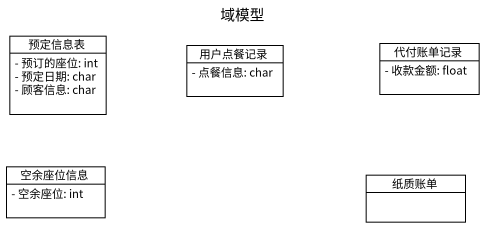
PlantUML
@startuml
title 域模型
hide circle
hide empty members
skinparam classAttributeIconSize 0
class 预定信息表 {
  - 预订的座位: int
  - 预定日期: char
  - 顾客信息: char
}
class 代付账单记录 {
  - 收款金额: float
}
class 用户点餐记录 {
  - 点餐信息: char
}
class 空余座位信息 {
  - 空余座位: int
}
class 纸质账单
@enduml
